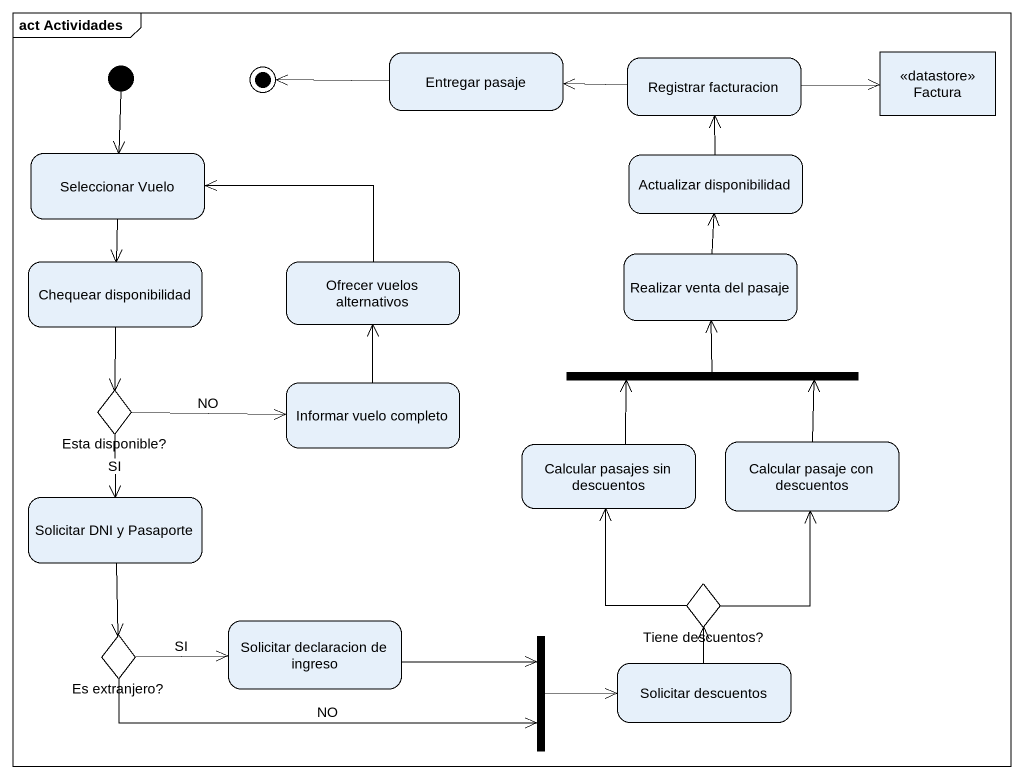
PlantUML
@startuml
mainframe act Actividades
hide empty description
state "Entregar pasaje" as Entregar_pasaje
state "Registrar facturacion" as Registrar_facturacion
state Factura <<datastore>>
state "Seleccionar Vuelo" as Seleccionar_Vuelo
state "Actualizar disponibilidad" as Actualizar_disponibilidad
state "Chequear disponibilidad" as Chequear_disponibilidad
state "Ofrecer vuelos alternativos" as Ofrecer_vuelos_alternativos
state "Realizar venta del pasaje" as Realizar_venta_del_pasaje
state "Esta disponible?" as Esta_disponible <<choice>>
state "Informar vuelo completo" as Informar_vuelo_completo
state fork1 <<join>>
state "Calcular pasajes sin descuentos" as Calcular_pasajes_sin
state "Calcular pasaje con descuentos" as Calcular_pasaje_con
state "Solicitar DNI y Pasaporte" as Solicitar_DNI_y_Pasaporte
state "Tiene descuentos?" as Tiene_descuentos <<choice>>
state "Es extranjero?" as Es_extranjero <<choice>>
state "Solicitar declaracion de ingreso" as Solicitar_declaracion_de
state fork2 <<join>>
state "Solicitar descuentos" as Solicitar_descuentos
[*] --> Seleccionar_Vuelo
Registrar_facturacion -left-> Entregar_pasaje
Registrar_facturacion -right-> Factura
Seleccionar_Vuelo --> Chequear_disponibilidad
Actualizar_disponibilidad -up-> Registrar_facturacion
Chequear_disponibilidad --> Esta_disponible
Ofrecer_vuelos_alternativos -left-> Seleccionar_Vuelo
Realizar_venta_del_pasaje -up-> Actualizar_disponibilidad
Esta_disponible -right-> Informar_vuelo_completo : NO
Esta_disponible --> Solicitar_DNI_y_Pasaporte : SI
Informar_vuelo_completo -up-> Ofrecer_vuelos_alternativos
fork1 -up-> Realizar_venta_del_pasaje
Calcular_pasajes_sin -up-> fork1
Calcular_pasaje_con -up-> fork1
Solicitar_DNI_y_Pasaporte --> Es_extranjero
Tiene_descuentos -up-> Calcular_pasajes_sin
Tiene_descuentos -up-> Calcular_pasaje_con
Es_extranjero -right-> Solicitar_declaracion_de : SI
Es_extranjero -right-> fork2 : NO
Solicitar_declaracion_de -right-> fork2
fork2 -right-> Solicitar_descuentos
Solicitar_descuentos -up-> Tiene_descuentos
Entregar_pasaje -left-> [*]
@enduml
